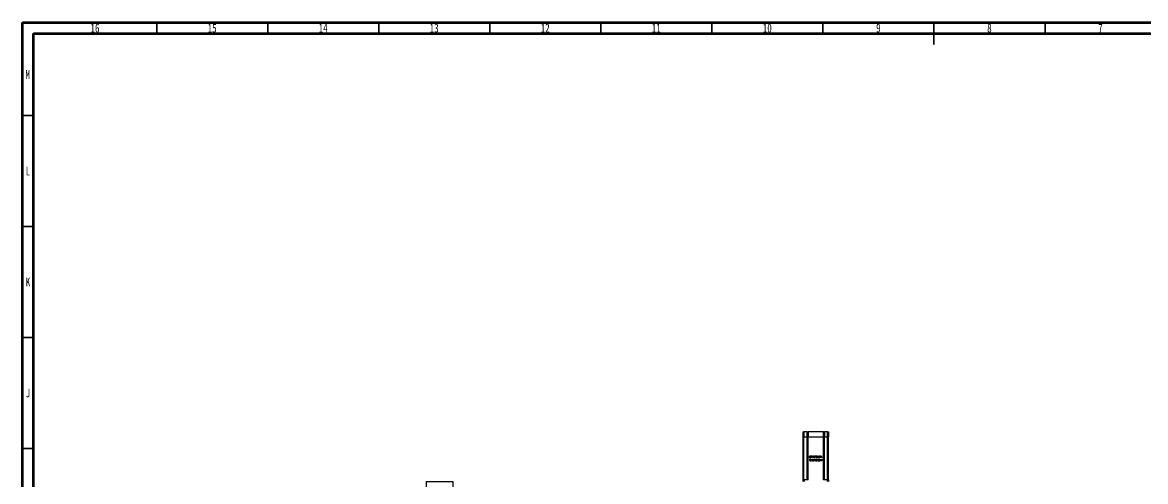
# Model space of a CAD drawing. Header units: millimetres. Extents: x 15 to 836, y 5 to 589.
# Drawn here: x 15 to 521, y 382 to 589 of the extents above; entities that cross this region are included whole.
import ezdxf

# ---------------------------------------------------------------- set-up
doc = ezdxf.new("R2010")
doc.units = ezdxf.units.MM
doc.styles.add('SLDTEXTSTYLE0', font='TXT', dxfattribs={"width": 0.75})

msp = doc.modelspace()

# ---------------------------------------------------------------- linework, layer by layer
at = {"color": 7, "linetype": 'Continuous', "lineweight": 70}
for p, q in [((15, 5), (15, 589)), ((15, 589), (836, 589)), ((20, 10), (20, 584)), ((20, 584), (831, 584))]:
    msp.add_line(p, q, dxfattribs=at)
at = {"color": 7, "linetype": 'Continuous', "lineweight": 35}
for p, q in [((75.5, 584), (75.5, 589)), ((125.5, 584), (125.5, 589)), ((175.5, 584), (175.5, 589)), ((225.5, 584), (225.5, 589)), ((275.5, 584), (275.5, 589)), ((325.5, 584), (325.5, 589)), ((375.5, 584), (375.5, 589)), ((425.5, 589), (425.5, 579)), ((425.5, 584), (425.5, 589)), ((475.5, 584), (475.5, 589)), ((20, 547), (15, 547)), ((20, 497), (15, 497)), ((20, 447), (15, 447)), ((20, 397), (15, 397))]:
    msp.add_line(p, q, dxfattribs=at)
at = {"color": 7, "linetype": 'Continuous', "lineweight": 25}
for p, q in [((366.57, 402.22), (366.57, 404.4)), ((366.57, 404.4), (366.94, 404.4)), ((366.57, 402.22), (366.94, 402.22)), ((366.57, 382.8), (366.57, 402.2)), ((366.57, 402.2), (366.94, 402.2)), ((366.94, 404.4), (366.94, 402.22)), ((366.94, 382.8), (366.94, 402.2)), ((368.37, 404.4), (368.77, 404.4)), ((368.37, 402.22), (368.37, 404.4)), ((368.37, 402.22), (368.77, 402.22)), ((368.37, 382.8), (368.37, 402.2)), ((368.37, 402.2), (368.77, 402.2)), ((368.77, 404.4), (368.77, 402.22)), ((375.77, 404.4), (368.77, 404.4)), ((368.77, 402.2), (368.77, 402.22)), ((368.77, 402.22), (375.77, 402.22)), ((368.77, 382.8), (368.77, 402.2)), ((368.77, 402.2), (375.77, 402.2)), ((375.77, 404.4), (376.17, 404.4)), ((375.77, 402.22), (375.77, 404.4)), ((375.77, 402.22), (376.17, 402.22)), ((375.77, 402.2), (375.77, 402.22)), ((375.77, 382.8), (375.77, 402.2)), ((375.77, 402.2), (376.17, 402.2)), ((376.17, 404.4), (376.17, 402.22)), ((376.17, 382.8), (376.17, 402.2)), ((377.59, 402.22), (377.59, 404.4)), ((377.59, 404.4), (377.97, 404.4)), ((377.59, 402.22), (377.97, 402.22)), ((377.59, 382.8), (377.59, 402.2)), ((377.59, 402.2), (377.97, 402.2)), ((377.97, 404.4), (377.97, 402.22)), ((377.97, 382.8), (377.97, 402.2)), ((369.26, 392.96), (369.52, 393.6)), ((369.26, 392.9), (369.26, 392.96)), ((369.67, 392.9), (369.26, 392.9)), ((369.61, 393.6), (369.35, 392.97)), ((369.35, 392.97), (369.67, 392.97)), ((369.52, 393.6), (369.61, 393.6)), ((369.64, 391.9), (369.58, 391.92)), ((369.58, 391.54), (369.59, 391.6)), ((369.58, 391.51), (369.58, 391.54)), ((369.65, 391.49), (369.58, 391.51)), ((369.63, 391.75), (369.59, 391.81)), ((369.63, 391.35), (369.6, 391.41)), ((369.67, 392.97), (369.67, 392.9)), ((369.69, 392.12), (369.83, 392.12)), ((369.69, 391.69), (369.84, 391.69)), ((369.8, 392.06), (369.71, 392.06)), ((369.81, 391.62), (369.71, 391.62)), ((369.75, 393.6), (370.17, 393.6)), ((369.75, 393.52), (369.75, 393.6)), ((370.06, 393.52), (369.75, 393.52)), ((369.85, 391.93), (369.85, 392)), ((369.85, 391.73), (369.85, 391.86)), ((369.92, 391.73), (369.85, 391.73)), ((369.85, 391.52), (369.85, 391.58)), ((369.85, 391.3), (369.85, 391.45)), ((369.92, 391.3), (369.85, 391.3)), ((369.89, 393.32), (370.06, 393.52)), ((369.92, 392.03), (369.92, 391.73)), ((369.92, 391.6), (369.92, 391.3)), ((369.94, 391.55), (370, 391.59)), ((370.17, 393.53), (369.96, 393.29)), ((370, 391.63), (370, 392.05)), ((370.33, 391.63), (370, 391.63)), ((370.03, 391.54), (370.36, 391.57)), ((370.07, 392.02), (370.07, 391.95)), ((370.07, 391.95), (370.27, 391.95)), ((370.27, 391.9), (370.07, 391.9)), ((370.07, 391.9), (370.07, 391.82)), ((370.07, 391.82), (370.27, 391.82)), ((370.07, 391.76), (370.07, 391.68)), ((370.27, 391.76), (370.07, 391.76)), ((370.07, 391.68), (370.27, 391.68)), ((370.28, 391.5), (370.07, 391.49)), ((370.13, 391.4), (370.09, 391.37)), ((370.1, 392.13), (370.16, 392.13)), ((370.11, 393.07), (370.18, 393.03)), ((370.18, 392.07), (370.11, 392.07)), ((370.2, 391.29), (370.14, 391.32)), ((370.16, 392.13), (370.18, 392.07)), ((370.17, 393.6), (370.17, 393.53)), ((370.27, 392.14), (370.33, 392.14)), ((370.27, 391.95), (370.27, 392.14)), ((370.27, 391.82), (370.27, 391.9)), ((370.27, 391.68), (370.27, 391.76)), ((370.33, 392.14), (370.33, 391.63)), ((370.36, 391.57), (370.37, 391.51)), ((370.41, 392.9), (370.58, 393.19)), ((370.5, 392.9), (370.41, 392.9)), ((370.63, 393.11), (370.5, 392.9)), ((370.54, 391.69), (370.84, 391.69)), ((370.54, 391.36), (370.54, 391.69)), ((370.84, 391.36), (370.54, 391.36)), ((370.58, 393.19), (370.58, 393.19)), ((370.61, 392.14), (370.68, 392.14)), ((370.61, 391.76), (370.61, 392.14)), ((371.19, 391.76), (370.61, 391.76)), ((370.61, 391.63), (370.61, 391.43)), ((370.78, 391.63), (370.61, 391.63)), ((370.61, 391.43), (370.78, 391.43)), ((370.68, 392.14), (370.68, 392.1)), ((370.68, 392.1), (371.12, 392.1)), ((371.12, 392.04), (370.68, 392.04)), ((370.68, 392.04), (370.68, 391.96)), ((370.68, 391.96), (371.12, 391.96)), ((371.12, 391.9), (370.68, 391.9)), ((370.68, 391.9), (370.68, 391.82)), ((370.68, 391.82), (371.12, 391.82)), ((370.78, 391.43), (370.78, 391.63)), ((370.84, 391.69), (370.84, 391.36)), ((370.88, 391.69), (370.92, 391.74)), ((370.88, 391.57), (371.05, 391.57)), ((370.88, 391.52), (370.88, 391.57)), ((371.04, 391.52), (370.88, 391.52)), ((370.9, 391.43), (371.03, 391.43)), ((370.9, 391.37), (370.9, 391.43)), ((371.15, 391.37), (370.9, 391.37)), ((370.97, 392.9), (371.14, 393.19)), ((371.06, 392.9), (370.97, 392.9)), ((371.03, 391.49), (371.04, 391.52)), ((371.05, 391.57), (371.05, 391.59)), ((371.18, 393.11), (371.06, 392.9)), ((371.1, 391.45), (371.09, 391.43)), ((371.09, 391.43), (371.18, 391.43)), ((371.3, 391.52), (371.1, 391.52)), ((371.11, 391.57), (371.3, 391.57)), ((371.12, 392.14), (371.19, 392.14)), ((371.12, 392.1), (371.12, 392.14)), ((371.12, 391.96), (371.12, 392.04)), ((371.12, 391.82), (371.12, 391.9)), ((371.18, 391.28), (371.12, 391.3)), ((371.14, 393.19), (371.14, 393.19)), ((371.19, 392.14), (371.19, 391.76)), ((371.23, 391.5), (371.28, 391.46)), ((371.27, 391.77), (371.3, 391.72)), ((371.3, 391.57), (371.3, 391.52)), ((371.41, 391.55), (371.52, 391.55)), ((371.41, 391.48), (371.41, 391.55)), ((371.52, 391.48), (371.41, 391.48)), ((371.47, 393.38), (371.6, 393.6)), ((371.69, 393.6), (371.52, 393.31)), ((371.52, 393.31), (371.52, 393.3)), ((371.52, 391.55), (371.52, 392.01)), ((371.52, 391.3), (371.52, 391.48)), ((371.59, 391.3), (371.52, 391.3)), ((371.59, 391.99), (371.59, 391.55)), ((371.59, 391.55), (371.87, 391.55)), ((371.59, 391.48), (371.59, 391.3)), ((371.87, 391.48), (371.59, 391.48)), ((371.6, 393.6), (371.69, 393.6)), ((371.65, 392.13), (371.76, 392.13)), ((371.66, 391.84), (371.72, 391.87)), ((371.78, 392.05), (371.67, 392.05)), ((371.76, 392.13), (371.78, 392.05)), ((371.84, 391.66), (371.78, 391.63)), ((371.87, 391.55), (371.87, 391.48)), ((371.91, 391.37), (371.91, 392.03)), ((371.91, 392.03), (372.12, 392.03)), ((372.19, 391.37), (371.91, 391.37)), ((371.97, 391.96), (371.97, 391.74)), ((372.12, 391.96), (371.97, 391.96)), ((371.97, 391.74), (372.12, 391.74)), ((372.12, 391.67), (371.97, 391.67)), ((371.97, 391.67), (371.97, 391.45)), ((371.97, 391.45), (372.12, 391.45)), ((372.07, 392.9), (372.25, 393.19)), ((372.17, 392.9), (372.07, 392.9)), ((372.12, 392.1), (372.19, 392.1)), ((372.12, 392.03), (372.12, 392.1)), ((372.12, 391.74), (372.12, 391.96)), ((372.12, 391.45), (372.12, 391.67)), ((372.29, 393.11), (372.17, 392.9)), ((372.19, 392.1), (372.19, 391.37)), ((372.25, 393.19), (372.25, 393.19)), ((372.34, 392.11), (373.14, 392.11)), ((372.34, 392.05), (372.34, 392.11)), ((372.43, 392.05), (372.34, 392.05)), ((372.52, 391.47), (372.38, 391.47)), ((372.39, 391.64), (372.39, 391.67)), ((372.43, 391.82), (372.43, 392.05)), ((373.06, 391.82), (372.43, 391.82)), ((372.44, 391.53), (372.6, 391.53)), ((372.48, 393.6), (372.91, 393.6)), ((372.48, 393.52), (372.48, 393.6)), ((372.8, 393.52), (372.48, 393.52)), ((372.48, 391.34), (372.52, 391.47)), ((373.1, 391.34), (372.48, 391.34)), ((372.49, 392.05), (372.49, 391.88)), ((372.62, 392.05), (372.49, 392.05)), ((372.49, 391.88), (372.62, 391.88)), ((372.51, 391.77), (372.56, 391.77)), ((372.58, 391.71), (372.53, 391.71)), ((372.56, 391.77), (372.58, 391.71)), ((372.6, 391.53), (372.56, 391.4)), ((372.56, 391.4), (372.91, 391.4)), ((372.6, 391.72), (372.63, 391.78)), ((372.68, 391.68), (372.6, 391.72)), ((372.61, 391.49), (372.61, 391.54)), ((372.93, 391.49), (372.61, 391.49)), ((372.62, 391.88), (372.62, 392.05)), ((372.63, 393.32), (372.8, 393.52)), ((372.68, 392.05), (372.68, 391.88)), ((372.81, 392.05), (372.68, 392.05)), ((372.68, 391.88), (372.81, 391.88)), ((372.68, 391.55), (372.94, 391.55)), ((372.91, 393.53), (372.7, 393.29)), ((372.81, 391.88), (372.81, 392.05)), ((372.9, 391.57), (372.82, 391.61)), ((372.83, 391.67), (372.93, 391.62)), ((372.85, 393.07), (372.91, 393.03)), ((372.87, 392.05), (372.87, 391.88)), ((372.99, 392.05), (372.87, 392.05)), ((372.87, 391.88), (372.99, 391.88)), ((372.93, 391.62), (372.9, 391.57)), ((372.91, 393.6), (372.91, 393.53)), ((372.91, 391.4), (372.92, 391.44)), ((372.97, 391.79), (372.99, 391.73)), ((372.98, 391.44), (372.98, 391.4)), ((372.98, 391.4), (373.1, 391.4)), ((372.99, 391.88), (372.99, 392.05)), ((373.14, 392.05), (373.06, 392.05)), ((373.06, 392.05), (373.06, 391.82)), ((373.1, 391.8), (373.15, 391.75)), ((373.1, 391.4), (373.1, 391.34)), ((373.14, 392.11), (373.14, 392.05)), ((373.27, 391.9), (373.54, 391.9)), ((373.27, 391.84), (373.27, 391.9)), ((374.05, 391.84), (373.27, 391.84)), ((373.27, 391.44), (373.47, 391.44)), ((373.27, 391.38), (373.27, 391.44)), ((373.47, 391.38), (373.27, 391.38)), ((373.28, 391.95), (373.28, 392.03)), ((373.34, 391.93), (373.28, 391.95)), ((373.31, 391.7), (373.38, 391.7)), ((373.31, 391.55), (373.31, 391.7)), ((373.61, 391.55), (373.31, 391.55)), ((373.35, 392.01), (373.34, 391.93)), ((373.38, 391.7), (373.38, 391.61)), ((373.38, 391.61), (373.95, 391.61)), ((373.39, 392.12), (373.52, 392.12)), ((373.49, 392.06), (373.41, 392.06)), ((373.41, 391.75), (373.92, 391.75)), ((373.41, 391.69), (373.41, 391.75)), ((373.92, 391.69), (373.41, 391.69)), ((373.47, 391.51), (373.54, 391.51)), ((373.47, 391.44), (373.47, 391.51)), ((373.47, 391.29), (373.47, 391.38)), ((373.54, 391.29), (373.47, 391.29)), ((373.54, 391.9), (373.54, 392)), ((373.54, 391.51), (373.54, 391.44)), ((373.54, 391.44), (373.78, 391.44)), ((373.78, 391.38), (373.54, 391.38)), ((373.54, 391.38), (373.54, 391.29)), ((373.61, 392.02), (373.61, 391.9)), ((373.61, 391.9), (373.76, 391.9)), ((373.65, 391.46), (373.61, 391.55)), ((373.72, 391.48), (373.65, 391.46)), ((373.68, 393.38), (373.81, 393.6)), ((373.69, 391.55), (373.72, 391.48)), ((374.03, 391.55), (373.69, 391.55)), ((373.9, 393.6), (373.73, 393.31)), ((373.73, 393.31), (373.73, 393.3)), ((373.78, 391.51), (373.85, 391.51)), ((373.78, 391.44), (373.78, 391.51)), ((373.78, 391.29), (373.78, 391.38)), ((373.85, 391.29), (373.78, 391.29)), ((373.81, 393.6), (373.9, 393.6)), ((373.83, 391.9), (374.05, 391.9)), ((373.85, 391.51), (373.85, 391.44)), ((373.85, 391.44), (374.06, 391.44)), ((373.85, 391.38), (373.85, 391.29)), ((374.06, 391.38), (373.85, 391.38)), ((373.92, 391.75), (373.92, 391.69)), ((373.95, 391.7), (374.03, 391.7)), ((373.95, 391.61), (373.95, 391.7)), ((374.03, 392.14), (374.06, 392.08)), ((374.03, 391.7), (374.03, 391.55)), ((374.05, 391.9), (374.05, 391.84)), ((374.06, 391.44), (374.06, 391.38)), ((374.18, 392.05), (374.23, 392.1)), ((374.2, 391.49), (374.7, 391.49)), ((374.2, 391.42), (374.2, 391.49)), ((374.67, 391.42), (374.2, 391.42)), ((374.24, 391.77), (374.53, 391.77)), ((374.24, 391.71), (374.24, 391.77)), ((374.53, 391.71), (374.24, 391.71)), ((374.28, 393.22), (374.28, 393.22)), ((374.46, 391.88), (374.41, 391.82)), ((374.48, 393.22), (374.48, 393.22)), ((374.53, 391.77), (374.53, 392.02)), ((374.53, 391.54), (374.53, 391.71)), ((374.6, 391.54), (374.53, 391.54)), ((374.6, 392), (374.6, 391.77)), ((374.6, 391.77), (374.91, 391.77)), ((374.6, 391.71), (374.6, 391.54)), ((374.82, 391.71), (374.6, 391.71)), ((374.69, 391.29), (374.62, 391.31)), ((374.65, 392.13), (374.75, 392.13)), ((374.76, 392.05), (374.67, 392.05)), ((374.79, 391.82), (374.73, 391.87)), ((374.75, 392.13), (374.76, 392.05)), ((374.98, 391.42), (374.75, 391.42)), ((374.78, 393.6), (374.86, 393.6)), ((374.78, 392.9), (374.78, 393.6)), ((374.84, 392.9), (374.78, 392.9)), ((374.79, 391.49), (374.98, 391.49)), ((375, 392.98), (374.84, 392.9)), ((374.86, 393.6), (374.86, 392.99)), ((374.86, 392.99), (375, 393.06)), ((374.91, 391.77), (374.91, 391.7)), ((374.95, 392.11), (375, 392.05)), ((374.98, 391.49), (374.98, 391.42)), ((375, 393.06), (375, 392.98)), ((196.77, 382.06), (196.77, 370.06)), ((196.77, 382.06), (208.77, 382.06)), ((208.77, 382.06), (208.77, 370.06)), ((366.57, 382.06), (366.57, 382.8)), ((366.57, 382.8), (366.97, 382.8)), ((368.77, 382.8), (366.97, 382.8)), ((366.97, 382.8), (366.97, 382.06)), ((377.57, 382.8), (375.77, 382.8)), ((377.57, 382.8), (377.97, 382.8)), ((377.57, 382.06), (377.57, 382.8)), ((377.97, 382.8), (377.97, 382.06))]:
    msp.add_line(p, q, dxfattribs=at)
for centre, radius, start, end in [((366.59, 402.22), 0.02, 180, 270), ((367.03, 402.22), 0.0844, 176.6168, 190.247), ((368.39, 402.22), 0.02, 179.9484, 269.9483), ((376.15, 402.22), 0.02, 270.0517, 0.0516), ((377.51, 402.22), 0.0844, 349.753, 3.3832), ((377.95, 402.22), 0.02, 270, 0)]:
    msp.add_arc(centre, radius, start, end, dxfattribs=at)
for points, knots in [([(368.37, 404.4), (368.35, 404.4), (368.32, 404.4), (368.15, 404.4), (367.88, 404.4), (367.46, 404.4), (367.12, 404.4), (366.94, 404.4)], [0, 0, 0, 0, 0.206448, 0.386188, 0.553929, 0.760051, 1, 1, 1, 1]), ([(366.94, 402.22), (367.15, 402.22), (367.44, 402.22), (367.77, 402.22), (367.98, 402.22), (368.14, 402.22), (368.31, 402.22), (368.34, 402.22), (368.37, 402.22)], [0, 0, 0, 0, 0.269157, 0.387251, 0.5, 0.612749, 0.730843, 1, 1, 1, 1]), ([(366.94, 402.2), (367.1, 402.2), (367.39, 402.2), (367.77, 402.2), (368.09, 402.2), (368.31, 402.2), (368.35, 402.2), (368.37, 402.2)], [0, 0, 0, 0, 0.2064478, 0.386188, 0.5539289, 0.7600515, 1, 1, 1, 1]), ([(377.59, 404.4), (377.44, 404.4), (377.15, 404.4), (376.76, 404.4), (376.44, 404.4), (376.23, 404.4), (376.19, 404.4), (376.17, 404.4)], [0, 0, 0, 0, 0.206448, 0.386188, 0.553929, 0.760051, 1, 1, 1, 1]), ([(376.17, 402.22), (376.19, 402.22), (376.23, 402.22), (376.39, 402.22), (376.56, 402.22), (376.76, 402.22), (377.1, 402.22), (377.39, 402.22), (377.59, 402.22)], [0, 0, 0, 0, 0.269157, 0.387251, 0.5, 0.612749, 0.730843, 1, 1, 1, 1]), ([(376.17, 402.2), (376.18, 402.2), (376.21, 402.2), (376.38, 402.2), (376.66, 402.2), (377.08, 402.2), (377.41, 402.2), (377.59, 402.2)], [0, 0, 0, 0, 0.206448, 0.386188, 0.553929, 0.760051, 1, 1, 1, 1]), ([(369.58, 392.03), (369.59, 392.05), (369.59, 392.07), (369.63, 392.12), (369.67, 392.12), (369.69, 392.12)], [0, 0, 0, 0, 0.2818981, 0.5591066, 1, 1, 1, 1]), ([(369.58, 391.92), (369.58, 391.94), (369.58, 391.98), (369.58, 392.01), (369.58, 392.03)], [0, 0, 0, 0, 0.560029, 1, 1, 1, 1]), ([(369.59, 391.81), (369.62, 391.83), (369.67, 391.85), (369.73, 391.88), (369.79, 391.91), (369.83, 391.93), (369.85, 391.93)], [0, 0, 0, 0, 0.339956, 0.559972, 0.779989, 1, 1, 1, 1]), ([(369.59, 391.6), (369.59, 391.62), (369.59, 391.64), (369.63, 391.69), (369.67, 391.69), (369.69, 391.69)], [0, 0, 0, 0, 0.282215, 0.559013, 1, 1, 1, 1]), ([(369.6, 391.41), (369.65, 391.43), (369.73, 391.47), (369.82, 391.51), (369.85, 391.52)], [0, 0, 0, 0, 0.559924, 1, 1, 1, 1]), ([(369.85, 391.86), (369.81, 391.84), (369.73, 391.81), (369.66, 391.77), (369.63, 391.75)], [0, 0, 0, 0, 0.560094, 1, 1, 1, 1]), ([(369.85, 391.45), (369.83, 391.44), (369.78, 391.42), (369.73, 391.4), (369.68, 391.38), (369.65, 391.36), (369.63, 391.35)], [0, 0, 0, 0, 0.340019, 0.560036, 0.780035, 1, 1, 1, 1]), ([(369.65, 392), (369.64, 391.98), (369.64, 391.95), (369.64, 391.92), (369.64, 391.9)], [0, 0, 0, 0, 0.560033, 1, 1, 1, 1]), ([(369.71, 392.06), (369.7, 392.06), (369.69, 392.06), (369.66, 392.05), (369.65, 392.02), (369.65, 392.01), (369.65, 392)], [0, 0, 0, 0, 0.281347, 0.558711, 0.778779, 1, 1, 1, 1]), ([(369.71, 391.62), (369.7, 391.62), (369.68, 391.63), (369.66, 391.62), (369.65, 391.59), (369.65, 391.58), (369.65, 391.57)], [0, 0, 0, 0, 0.282762, 0.557162, 0.777825, 1, 1, 1, 1]), ([(369.65, 391.57), (369.65, 391.55), (369.65, 391.53), (369.65, 391.5), (369.65, 391.49)], [0, 0, 0, 0, 0.56002, 1, 1, 1, 1]), ([(369.76, 393.07), (369.76, 393.1), (369.77, 393.15), (369.82, 393.24), (369.86, 393.29), (369.89, 393.32)], [0, 0, 0, 0, 0.279299, 0.559421, 1, 1, 1, 1]), ([(369.96, 392.88), (369.93, 392.89), (369.88, 392.89), (369.81, 392.94), (369.77, 393), (369.76, 393.05), (369.76, 393.07)], [0, 0, 0, 0, 0.280317, 0.559586, 0.779637, 1, 1, 1, 1]), ([(369.85, 392), (369.85, 392.01), (369.85, 392.03), (369.84, 392.05), (369.82, 392.06), (369.81, 392.06), (369.8, 392.06)], [0, 0, 0, 0, 0.2813894, 0.5584405, 0.778918, 1, 1, 1, 1]), ([(369.85, 391.58), (369.85, 391.58), (369.85, 391.6), (369.84, 391.62), (369.82, 391.62), (369.81, 391.62), (369.81, 391.62)], [0, 0, 0, 0, 0.281543, 0.558779, 0.778771, 1, 1, 1, 1]), ([(369.83, 392.12), (369.85, 392.12), (369.87, 392.12), (369.9, 392.09), (369.91, 392.06), (369.92, 392.04), (369.92, 392.03)], [0, 0, 0, 0, 0.280797, 0.557993, 0.778622, 1, 1, 1, 1]), ([(369.96, 393.29), (369.93, 393.25), (369.87, 393.19), (369.85, 393.11), (369.84, 393.08)], [0, 0, 0, 0, 0.562751, 1, 1, 1, 1]), ([(369.84, 393.08), (369.84, 393.06), (369.85, 393.02), (369.88, 392.98), (369.92, 392.96), (369.95, 392.96), (369.97, 392.96)], [0, 0, 0, 0, 0.279729, 0.558844, 0.779161, 1, 1, 1, 1]), ([(369.84, 391.69), (369.85, 391.69), (369.88, 391.69), (369.91, 391.65), (369.92, 391.62), (369.92, 391.6)], [0, 0, 0, 0, 0.281863, 0.559741, 1, 1, 1, 1]), ([(370.09, 391.37), (370.06, 391.4), (370.01, 391.46), (369.96, 391.53), (369.94, 391.55)], [0, 0, 0, 0, 0.559998, 1, 1, 1, 1]), ([(370.18, 393.03), (370.16, 393.01), (370.14, 392.96), (370.07, 392.9), (370, 392.89), (369.96, 392.88)], [0, 0, 0, 0, 0.281146, 0.5617847, 1, 1, 1, 1]), ([(369.97, 392.96), (369.98, 392.96), (370.02, 392.96), (370.07, 393), (370.09, 393.04), (370.11, 393.07)], [0, 0, 0, 0, 0.279976, 0.560122, 1, 1, 1, 1]), ([(370, 392.05), (370, 392.06), (370, 392.07), (370.01, 392.1), (370.04, 392.13), (370.07, 392.13), (370.1, 392.13)], [0, 0, 0, 0, 0.187781, 0.374973, 0.560409, 1, 1, 1, 1]), ([(370, 391.59), (370, 391.58), (370.01, 391.57), (370.03, 391.55), (370.03, 391.54)], [0, 0, 0, 0, 0.560001, 1, 1, 1, 1]), ([(370.11, 392.07), (370.1, 392.07), (370.09, 392.07), (370.08, 392.06), (370.06, 392.05), (370.07, 392.03), (370.07, 392.02)], [0, 0, 0, 0, 0.187911, 0.375274, 0.558952, 1, 1, 1, 1]), ([(370.07, 391.49), (370.08, 391.47), (370.1, 391.44), (370.13, 391.42), (370.13, 391.4)], [0, 0, 0, 0, 0.559989, 1, 1, 1, 1]), ([(370.14, 391.32), (370.16, 391.36), (370.21, 391.42), (370.25, 391.48), (370.28, 391.5)], [0, 0, 0, 0, 0.559979, 1, 1, 1, 1]), ([(370.37, 391.51), (370.33, 391.47), (370.27, 391.4), (370.22, 391.33), (370.2, 391.29)], [0, 0, 0, 0, 0.559807, 1, 1, 1, 1]), ([(370.26, 393.38), (370.27, 393.42), (370.27, 393.48), (370.33, 393.56), (370.41, 393.6), (370.47, 393.61), (370.49, 393.61)], [0, 0, 0, 0, 0.279859, 0.559035, 0.779334, 1, 1, 1, 1]), ([(370.47, 393.16), (370.44, 393.16), (370.38, 393.17), (370.31, 393.23), (370.27, 393.31), (370.26, 393.36), (370.26, 393.38)], [0, 0, 0, 0, 0.27945, 0.558667, 0.7792, 1, 1, 1, 1]), ([(370.49, 393.54), (370.47, 393.53), (370.42, 393.53), (370.37, 393.49), (370.35, 393.43), (370.35, 393.4), (370.34, 393.38)], [0, 0, 0, 0, 0.279622, 0.558958, 0.779255, 1, 1, 1, 1]), ([(370.34, 393.38), (370.35, 393.36), (370.35, 393.32), (370.39, 393.27), (370.44, 393.24), (370.47, 393.23), (370.49, 393.23)], [0, 0, 0, 0, 0.280136, 0.559519, 0.779547, 1, 1, 1, 1]), ([(370.58, 393.19), (370.56, 393.18), (370.53, 393.16), (370.49, 393.16), (370.47, 393.16)], [0, 0, 0, 0, 0.558244, 1, 1, 1, 1]), ([(370.49, 393.61), (370.53, 393.61), (370.6, 393.6), (370.67, 393.54), (370.72, 393.46), (370.72, 393.41), (370.72, 393.38)], [0, 0, 0, 0, 0.27994, 0.559098, 0.779369, 1, 1, 1, 1]), ([(370.64, 393.38), (370.64, 393.4), (370.63, 393.45), (370.6, 393.5), (370.54, 393.53), (370.51, 393.54), (370.49, 393.54)], [0, 0, 0, 0, 0.280107, 0.559371, 0.779475, 1, 1, 1, 1]), ([(370.49, 393.23), (370.51, 393.23), (370.56, 393.24), (370.61, 393.28), (370.64, 393.33), (370.64, 393.36), (370.64, 393.38)], [0, 0, 0, 0, 0.280012, 0.559263, 0.779397, 1, 1, 1, 1]), ([(370.72, 393.38), (370.71, 393.33), (370.7, 393.23), (370.65, 393.15), (370.63, 393.11)], [0, 0, 0, 0, 0.5582904, 1, 1, 1, 1]), ([(370.82, 393.38), (370.82, 393.42), (370.83, 393.48), (370.89, 393.56), (370.97, 393.6), (371.02, 393.61), (371.05, 393.61)], [0, 0, 0, 0, 0.279859, 0.559035, 0.779334, 1, 1, 1, 1]), ([(371.03, 393.16), (371, 393.16), (370.93, 393.17), (370.86, 393.23), (370.82, 393.31), (370.82, 393.36), (370.82, 393.38)], [0, 0, 0, 0, 0.27945, 0.558667, 0.7792, 1, 1, 1, 1]), ([(371.05, 391.59), (371.02, 391.61), (370.96, 391.64), (370.91, 391.67), (370.88, 391.69)], [0, 0, 0, 0, 0.560023, 1, 1, 1, 1]), ([(371.05, 393.54), (371.02, 393.53), (370.98, 393.53), (370.93, 393.49), (370.9, 393.43), (370.9, 393.4), (370.9, 393.38)], [0, 0, 0, 0, 0.279622, 0.558958, 0.779255, 1, 1, 1, 1]), ([(370.9, 393.38), (370.9, 393.36), (370.9, 393.32), (370.94, 393.27), (370.99, 393.24), (371.02, 393.23), (371.04, 393.23)], [0, 0, 0, 0, 0.280136, 0.559519, 0.779547, 1, 1, 1, 1]), ([(370.92, 391.74), (370.95, 391.73), (371, 391.69), (371.05, 391.66), (371.08, 391.64)], [0, 0, 0, 0, 0.559981, 1, 1, 1, 1]), ([(371.14, 393.19), (371.12, 393.18), (371.08, 393.16), (371.04, 393.16), (371.03, 393.16)], [0, 0, 0, 0, 0.558244, 1, 1, 1, 1]), ([(371.03, 391.43), (371.03, 391.44), (371.03, 391.46), (371.03, 391.48), (371.03, 391.49)], [0, 0, 0, 0, 0.56001, 1, 1, 1, 1]), ([(371.04, 393.23), (371.06, 393.23), (371.11, 393.24), (371.16, 393.28), (371.19, 393.33), (371.19, 393.36), (371.19, 393.38)], [0, 0, 0, 0, 0.280012, 0.559263, 0.779397, 1, 1, 1, 1]), ([(371.05, 393.61), (371.08, 393.61), (371.15, 393.6), (371.23, 393.54), (371.27, 393.46), (371.27, 393.41), (371.28, 393.38)], [0, 0, 0, 0, 0.27994, 0.559098, 0.779369, 1, 1, 1, 1]), ([(371.19, 393.38), (371.19, 393.4), (371.19, 393.45), (371.15, 393.5), (371.1, 393.53), (371.06, 393.54), (371.05, 393.54)], [0, 0, 0, 0, 0.280107, 0.559371, 0.779475, 1, 1, 1, 1]), ([(371.08, 391.64), (371.11, 391.67), (371.17, 391.73), (371.24, 391.76), (371.27, 391.77)], [0, 0, 0, 0, 0.557852, 1, 1, 1, 1]), ([(371.1, 391.52), (371.1, 391.51), (371.1, 391.5), (371.1, 391.49), (371.1, 391.48)], [0, 0, 0, 0, 0.560078, 1, 1, 1, 1]), ([(371.1, 391.48), (371.1, 391.48), (371.1, 391.47), (371.1, 391.46), (371.1, 391.45)], [0, 0, 0, 0, 0.559975, 1, 1, 1, 1]), ([(371.3, 391.72), (371.26, 391.7), (371.18, 391.67), (371.14, 391.6), (371.11, 391.57)], [0, 0, 0, 0, 0.5619559, 1, 1, 1, 1]), ([(371.12, 391.3), (371.13, 391.32), (371.13, 391.34), (371.14, 391.36), (371.15, 391.37)], [0, 0, 0, 0, 0.559963, 1, 1, 1, 1]), ([(371.28, 393.38), (371.27, 393.33), (371.25, 393.23), (371.21, 393.15), (371.18, 393.11)], [0, 0, 0, 0, 0.55829, 1, 1, 1, 1]), ([(371.18, 391.43), (371.19, 391.44), (371.21, 391.46), (371.22, 391.49), (371.23, 391.5)], [0, 0, 0, 0, 0.559955, 1, 1, 1, 1]), ([(371.28, 391.46), (371.26, 391.43), (371.22, 391.38), (371.19, 391.31), (371.18, 391.28)], [0, 0, 0, 0, 0.559852, 1, 1, 1, 1]), ([(371.38, 393.11), (371.39, 393.17), (371.4, 393.26), (371.45, 393.35), (371.47, 393.38)], [0, 0, 0, 0, 0.558361, 1, 1, 1, 1]), ([(371.61, 392.88), (371.57, 392.89), (371.51, 392.89), (371.43, 392.96), (371.39, 393.03), (371.38, 393.09), (371.38, 393.11)], [0, 0, 0, 0, 0.279841, 0.55914, 0.779464, 1, 1, 1, 1]), ([(371.61, 393.26), (371.59, 393.26), (371.55, 393.26), (371.5, 393.22), (371.47, 393.17), (371.46, 393.13), (371.46, 393.11)], [0, 0, 0, 0, 0.279953, 0.559238, 0.779357, 1, 1, 1, 1]), ([(371.46, 393.11), (371.46, 393.09), (371.47, 393.04), (371.51, 392.99), (371.56, 392.96), (371.59, 392.96), (371.61, 392.96)], [0, 0, 0, 0, 0.280141, 0.559352, 0.779446, 1, 1, 1, 1]), ([(371.52, 393.3), (371.54, 393.31), (371.57, 393.33), (371.61, 393.34), (371.63, 393.34)], [0, 0, 0, 0, 0.558261, 1, 1, 1, 1]), ([(371.52, 392.01), (371.52, 392.02), (371.52, 392.05), (371.53, 392.09), (371.57, 392.13), (371.62, 392.13), (371.65, 392.13)], [0, 0, 0, 0, 0.187834, 0.375019, 0.56043, 1, 1, 1, 1]), ([(371.67, 392.05), (371.65, 392.05), (371.62, 392.06), (371.59, 392.03), (371.59, 392.01), (371.59, 392), (371.59, 391.99)], [0, 0, 0, 0, 0.4990117, 0.6236677, 0.7488579, 1, 1, 1, 1]), ([(371.76, 393.11), (371.76, 393.13), (371.75, 393.18), (371.72, 393.23), (371.67, 393.26), (371.63, 393.26), (371.61, 393.26)], [0, 0, 0, 0, 0.2801894, 0.5594556, 0.7795762, 1, 1, 1, 1]), ([(371.84, 393.11), (371.84, 393.08), (371.83, 393.01), (371.77, 392.93), (371.69, 392.89), (371.63, 392.89), (371.61, 392.88)], [0, 0, 0, 0, 0.279782, 0.559035, 0.77939, 1, 1, 1, 1]), ([(371.61, 392.96), (371.63, 392.96), (371.68, 392.97), (371.73, 393.01), (371.75, 393.06), (371.76, 393.09), (371.76, 393.11)], [0, 0, 0, 0, 0.279626, 0.558925, 0.779285, 1, 1, 1, 1]), ([(371.63, 393.34), (371.66, 393.33), (371.73, 393.33), (371.8, 393.26), (371.83, 393.19), (371.84, 393.14), (371.84, 393.11)], [0, 0, 0, 0, 0.279466, 0.558657, 0.779157, 1, 1, 1, 1]), ([(371.78, 391.63), (371.76, 391.67), (371.72, 391.74), (371.68, 391.81), (371.66, 391.84)], [0, 0, 0, 0, 0.560005, 1, 1, 1, 1]), ([(371.72, 391.87), (371.74, 391.83), (371.78, 391.76), (371.82, 391.69), (371.84, 391.66)], [0, 0, 0, 0, 0.559998, 1, 1, 1, 1]), ([(371.93, 393.38), (371.93, 393.42), (371.94, 393.48), (372, 393.56), (372.08, 393.6), (372.13, 393.61), (372.16, 393.61)], [0, 0, 0, 0, 0.279859, 0.559035, 0.779334, 1, 1, 1, 1]), ([(372.14, 393.16), (372.1, 393.16), (372.04, 393.17), (371.97, 393.23), (371.93, 393.31), (371.93, 393.36), (371.93, 393.38)], [0, 0, 0, 0, 0.27945, 0.558667, 0.7792, 1, 1, 1, 1]), ([(372.15, 393.54), (372.13, 393.53), (372.09, 393.53), (372.04, 393.49), (372.01, 393.43), (372.01, 393.4), (372.01, 393.38)], [0, 0, 0, 0, 0.279622, 0.558958, 0.779255, 1, 1, 1, 1]), ([(372.01, 393.38), (372.01, 393.36), (372.01, 393.32), (372.05, 393.27), (372.1, 393.24), (372.13, 393.23), (372.15, 393.23)], [0, 0, 0, 0, 0.280136, 0.559519, 0.779547, 1, 1, 1, 1]), ([(372.25, 393.19), (372.23, 393.18), (372.19, 393.16), (372.15, 393.16), (372.14, 393.16)], [0, 0, 0, 0, 0.558244, 1, 1, 1, 1]), ([(372.3, 393.38), (372.3, 393.4), (372.3, 393.45), (372.26, 393.5), (372.21, 393.53), (372.17, 393.54), (372.15, 393.54)], [0, 0, 0, 0, 0.280107, 0.559371, 0.779475, 1, 1, 1, 1]), ([(372.15, 393.23), (372.17, 393.23), (372.22, 393.24), (372.27, 393.28), (372.3, 393.33), (372.3, 393.36), (372.3, 393.38)], [0, 0, 0, 0, 0.280012, 0.559263, 0.779397, 1, 1, 1, 1]), ([(372.16, 393.61), (372.19, 393.61), (372.26, 393.6), (372.34, 393.54), (372.38, 393.46), (372.38, 393.41), (372.39, 393.38)], [0, 0, 0, 0, 0.27994, 0.559098, 0.779369, 1, 1, 1, 1]), ([(372.39, 393.38), (372.38, 393.33), (372.36, 393.23), (372.31, 393.15), (372.29, 393.11)], [0, 0, 0, 0, 0.55829, 1, 1, 1, 1]), ([(372.38, 391.47), (372.38, 391.5), (372.38, 391.56), (372.39, 391.62), (372.39, 391.64)], [0, 0, 0, 0, 0.5599743, 1, 1, 1, 1]), ([(372.39, 391.67), (372.39, 391.68), (372.4, 391.72), (372.44, 391.77), (372.48, 391.77), (372.51, 391.77)], [0, 0, 0, 0, 0.282335, 0.558813, 1, 1, 1, 1]), ([(372.45, 391.65), (372.45, 391.63), (372.45, 391.59), (372.45, 391.55), (372.44, 391.53)], [0, 0, 0, 0, 0.5600352, 1, 1, 1, 1]), ([(372.53, 391.71), (372.52, 391.7), (372.5, 391.7), (372.47, 391.7), (372.46, 391.68), (372.46, 391.66), (372.45, 391.65)], [0, 0, 0, 0, 0.281072, 0.560206, 0.779386, 1, 1, 1, 1]), ([(372.5, 393.07), (372.5, 393.1), (372.51, 393.15), (372.56, 393.24), (372.6, 393.29), (372.63, 393.32)], [0, 0, 0, 0, 0.279299, 0.559421, 1, 1, 1, 1]), ([(372.7, 392.88), (372.67, 392.89), (372.61, 392.89), (372.54, 392.94), (372.5, 393), (372.5, 393.05), (372.5, 393.07)], [0, 0, 0, 0, 0.280317, 0.559586, 0.779637, 1, 1, 1, 1]), ([(372.7, 393.29), (372.67, 393.25), (372.61, 393.19), (372.59, 393.11), (372.58, 393.08)], [0, 0, 0, 0, 0.562751, 1, 1, 1, 1]), ([(372.58, 393.08), (372.58, 393.06), (372.58, 393.02), (372.62, 392.98), (372.66, 392.96), (372.69, 392.96), (372.7, 392.96)], [0, 0, 0, 0, 0.279729, 0.558844, 0.779161, 1, 1, 1, 1]), ([(372.61, 391.54), (372.63, 391.57), (372.66, 391.61), (372.7, 391.65), (372.72, 391.66)], [0, 0, 0, 0, 0.559939, 1, 1, 1, 1]), ([(372.63, 391.78), (372.65, 391.76), (372.7, 391.74), (372.75, 391.71), (372.77, 391.7)], [0, 0, 0, 0, 0.5599825, 1, 1, 1, 1]), ([(372.72, 391.66), (372.71, 391.67), (372.7, 391.67), (372.69, 391.68), (372.68, 391.68)], [0, 0, 0, 0, 0.560023, 1, 1, 1, 1]), ([(372.78, 391.63), (372.76, 391.62), (372.72, 391.59), (372.7, 391.56), (372.68, 391.55)], [0, 0, 0, 0, 0.559912, 1, 1, 1, 1]), ([(372.7, 392.96), (372.72, 392.96), (372.76, 392.96), (372.81, 393), (372.83, 393.04), (372.85, 393.07)], [0, 0, 0, 0, 0.279976, 0.560122, 1, 1, 1, 1]), ([(372.91, 393.03), (372.9, 393.01), (372.88, 392.96), (372.81, 392.9), (372.74, 392.89), (372.7, 392.88)], [0, 0, 0, 0, 0.281146, 0.5617847, 1, 1, 1, 1]), ([(372.77, 391.7), (372.81, 391.72), (372.87, 391.76), (372.94, 391.78), (372.97, 391.79)], [0, 0, 0, 0, 0.559839, 1, 1, 1, 1]), ([(372.82, 391.61), (372.81, 391.62), (372.8, 391.62), (372.78, 391.63), (372.78, 391.63)], [0, 0, 0, 0, 0.559981, 1, 1, 1, 1]), ([(372.99, 391.73), (372.96, 391.72), (372.91, 391.71), (372.86, 391.68), (372.83, 391.67)], [0, 0, 0, 0, 0.5599992, 1, 1, 1, 1]), ([(372.92, 391.44), (372.92, 391.45), (372.92, 391.47), (372.92, 391.48), (372.93, 391.49)], [0, 0, 0, 0, 0.560016, 1, 1, 1, 1]), ([(372.94, 391.55), (372.96, 391.6), (372.99, 391.7), (373.07, 391.77), (373.1, 391.8)], [0, 0, 0, 0, 0.55913, 1, 1, 1, 1]), ([(373.15, 391.75), (373.1, 391.7), (373.01, 391.62), (372.99, 391.49), (372.98, 391.44)], [0, 0, 0, 0, 0.5588201, 1, 1, 1, 1]), ([(373.01, 393.25), (373.01, 393.33), (373.02, 393.45), (373.11, 393.57), (373.18, 393.61), (373.22, 393.61), (373.24, 393.61)], [0, 0, 0, 0, 0.499778, 0.748902, 0.874376, 1, 1, 1, 1]), ([(373.24, 392.88), (373.22, 392.89), (373.18, 392.89), (373.11, 392.92), (373.02, 393.04), (373.01, 393.17), (373.01, 393.25)], [0, 0, 0, 0, 0.125616, 0.251087, 0.500259, 1, 1, 1, 1]), ([(373.24, 393.54), (373.23, 393.54), (373.2, 393.53), (373.15, 393.5), (373.1, 393.4), (373.09, 393.31), (373.09, 393.25)], [0, 0, 0, 0, 0.125056, 0.250051, 0.499427, 1, 1, 1, 1]), ([(373.09, 393.25), (373.09, 393.19), (373.1, 393.1), (373.15, 393), (373.2, 392.96), (373.23, 392.96), (373.24, 392.96)], [0, 0, 0, 0, 0.50055, 0.749955, 0.874949, 1, 1, 1, 1]), ([(373.24, 393.61), (373.26, 393.61), (373.3, 393.61), (373.38, 393.57), (373.47, 393.45), (373.47, 393.33), (373.48, 393.25)], [0, 0, 0, 0, 0.1256146, 0.2510634, 0.5002733, 1, 1, 1, 1]), ([(373.4, 393.25), (373.39, 393.31), (373.39, 393.4), (373.34, 393.5), (373.29, 393.53), (373.26, 393.54), (373.24, 393.54)], [0, 0, 0, 0, 0.5005671, 0.7499294, 0.874933, 1, 1, 1, 1]), ([(373.48, 393.25), (373.47, 393.17), (373.47, 393.04), (373.38, 392.92), (373.3, 392.89), (373.26, 392.89), (373.24, 392.88)], [0, 0, 0, 0, 0.49969, 0.748948, 0.874393, 1, 1, 1, 1]), ([(373.24, 392.96), (373.26, 392.96), (373.29, 392.96), (373.34, 393), (373.39, 393.1), (373.39, 393.19), (373.4, 393.25)], [0, 0, 0, 0, 0.125062, 0.2500646, 0.4994574, 1, 1, 1, 1]), ([(373.28, 392.03), (373.29, 392.04), (373.29, 392.06), (373.3, 392.1), (373.33, 392.12), (373.37, 392.12), (373.39, 392.12)], [0, 0, 0, 0, 0.187659, 0.374624, 0.559655, 1, 1, 1, 1]), ([(373.41, 392.06), (373.4, 392.06), (373.38, 392.06), (373.35, 392.05), (373.35, 392.03), (373.35, 392.01), (373.35, 392.01)], [0, 0, 0, 0, 0.28253, 0.55846, 0.778119, 1, 1, 1, 1]), ([(373.54, 392), (373.54, 392.01), (373.54, 392.03), (373.53, 392.05), (373.51, 392.06), (373.49, 392.06), (373.49, 392.06)], [0, 0, 0, 0, 0.281781, 0.557428, 0.778297, 1, 1, 1, 1]), ([(373.52, 392.12), (373.53, 392.12), (373.56, 392.12), (373.6, 392.09), (373.61, 392.06), (373.61, 392.04), (373.61, 392.02)], [0, 0, 0, 0, 0.281297, 0.557581, 0.778326, 1, 1, 1, 1]), ([(373.59, 393.11), (373.6, 393.17), (373.61, 393.26), (373.66, 393.35), (373.68, 393.38)], [0, 0, 0, 0, 0.558361, 1, 1, 1, 1]), ([(373.82, 392.88), (373.78, 392.89), (373.72, 392.89), (373.64, 392.96), (373.6, 393.03), (373.59, 393.09), (373.59, 393.11)], [0, 0, 0, 0, 0.279841, 0.55914, 0.779464, 1, 1, 1, 1]), ([(373.82, 393.26), (373.8, 393.26), (373.76, 393.26), (373.7, 393.22), (373.67, 393.17), (373.67, 393.13), (373.67, 393.11)], [0, 0, 0, 0, 0.279953, 0.559238, 0.779357, 1, 1, 1, 1]), ([(373.67, 393.11), (373.67, 393.09), (373.68, 393.04), (373.72, 392.99), (373.77, 392.96), (373.8, 392.96), (373.82, 392.96)], [0, 0, 0, 0, 0.280141, 0.559352, 0.779446, 1, 1, 1, 1]), ([(373.73, 393.3), (373.75, 393.31), (373.78, 393.33), (373.82, 393.34), (373.84, 393.34)], [0, 0, 0, 0, 0.558261, 1, 1, 1, 1]), ([(373.76, 391.93), (373.77, 391.97), (373.79, 392.03), (373.89, 392.11), (373.98, 392.13), (374.03, 392.14)], [0, 0, 0, 0, 0.279095, 0.558205, 1, 1, 1, 1]), ([(373.76, 391.9), (373.76, 391.9), (373.76, 391.92), (373.76, 391.93), (373.76, 391.93)], [0, 0, 0, 0, 0.56008, 1, 1, 1, 1]), ([(373.97, 393.11), (373.96, 393.13), (373.96, 393.18), (373.92, 393.23), (373.87, 393.26), (373.84, 393.26), (373.82, 393.26)], [0, 0, 0, 0, 0.280189, 0.559456, 0.779576, 1, 1, 1, 1]), ([(374.05, 393.11), (374.04, 393.08), (374.04, 393.01), (373.98, 392.93), (373.9, 392.89), (373.84, 392.89), (373.82, 392.88)], [0, 0, 0, 0, 0.279782, 0.559035, 0.77939, 1, 1, 1, 1]), ([(373.82, 392.96), (373.84, 392.96), (373.89, 392.97), (373.94, 393.01), (373.96, 393.06), (373.96, 393.09), (373.97, 393.11)], [0, 0, 0, 0, 0.279626, 0.558925, 0.779285, 1, 1, 1, 1]), ([(374.06, 392.08), (374.01, 392.07), (373.93, 392.05), (373.85, 391.99), (373.84, 391.95), (373.83, 391.93)], [0, 0, 0, 0, 0.560963, 0.78046, 1, 1, 1, 1]), ([(373.83, 391.93), (373.83, 391.92), (373.83, 391.91), (373.83, 391.9), (373.83, 391.9)], [0, 0, 0, 0, 0.559874, 1, 1, 1, 1]), ([(373.84, 393.34), (373.87, 393.33), (373.93, 393.33), (374.01, 393.26), (374.04, 393.19), (374.05, 393.14), (374.05, 393.11)], [0, 0, 0, 0, 0.279466, 0.558657, 0.779157, 1, 1, 1, 1]), ([(374.15, 393.41), (374.15, 393.44), (374.16, 393.51), (374.23, 393.57), (374.3, 393.61), (374.35, 393.61), (374.38, 393.61)], [0, 0, 0, 0, 0.278989, 0.558248, 0.778997, 1, 1, 1, 1]), ([(374.28, 393.22), (374.26, 393.23), (374.22, 393.25), (374.18, 393.3), (374.15, 393.36), (374.15, 393.39), (374.15, 393.41)], [0, 0, 0, 0, 0.279724, 0.559768, 0.779925, 1, 1, 1, 1]), ([(374.17, 393.07), (374.17, 393.09), (374.18, 393.13), (374.21, 393.17), (374.24, 393.21), (374.27, 393.22), (374.28, 393.22)], [0, 0, 0, 0, 0.279841, 0.559819, 0.780067, 1, 1, 1, 1]), ([(374.38, 392.88), (374.35, 392.89), (374.29, 392.89), (374.22, 392.94), (374.18, 393), (374.18, 393.05), (374.17, 393.07)], [0, 0, 0, 0, 0.280281, 0.559759, 0.779833, 1, 1, 1, 1]), ([(374.41, 391.82), (374.38, 391.85), (374.34, 391.89), (374.28, 391.95), (374.23, 392), (374.19, 392.03), (374.18, 392.05)], [0, 0, 0, 0, 0.339991, 0.559994, 0.779997, 1, 1, 1, 1]), ([(374.38, 393.54), (374.36, 393.54), (374.32, 393.53), (374.26, 393.5), (374.23, 393.45), (374.23, 393.42), (374.23, 393.4)], [0, 0, 0, 0, 0.280234, 0.559748, 0.779685, 1, 1, 1, 1]), ([(374.23, 393.4), (374.23, 393.38), (374.24, 393.34), (374.28, 393.29), (374.33, 393.27), (374.36, 393.26), (374.38, 393.26)], [0, 0, 0, 0, 0.279344, 0.558663, 0.779135, 1, 1, 1, 1]), ([(374.23, 392.1), (374.25, 392.08), (374.29, 392.03), (374.35, 391.97), (374.4, 391.92), (374.44, 391.89), (374.46, 391.88)], [0, 0, 0, 0, 0.339996, 0.560003, 0.780008, 1, 1, 1, 1]), ([(374.38, 393.19), (374.36, 393.19), (374.33, 393.18), (374.28, 393.16), (374.26, 393.12), (374.25, 393.09), (374.25, 393.08)], [0, 0, 0, 0, 0.280355, 0.559881, 0.779789, 1, 1, 1, 1]), ([(374.25, 393.08), (374.26, 393.06), (374.26, 393.02), (374.3, 392.98), (374.34, 392.96), (374.37, 392.96), (374.38, 392.96)], [0, 0, 0, 0, 0.2794568, 0.5588351, 0.77917, 1, 1, 1, 1]), ([(374.38, 393.61), (374.41, 393.61), (374.48, 393.6), (374.56, 393.55), (374.61, 393.48), (374.61, 393.43), (374.61, 393.41)], [0, 0, 0, 0, 0.280424, 0.560023, 0.780084, 1, 1, 1, 1]), ([(374.53, 393.4), (374.53, 393.42), (374.52, 393.46), (374.48, 393.51), (374.43, 393.53), (374.4, 393.54), (374.38, 393.54)], [0, 0, 0, 0, 0.279408, 0.55868, 0.779167, 1, 1, 1, 1]), ([(374.38, 393.26), (374.4, 393.26), (374.44, 393.27), (374.5, 393.3), (374.53, 393.35), (374.53, 393.38), (374.53, 393.4)], [0, 0, 0, 0, 0.280189, 0.559795, 0.779717, 1, 1, 1, 1]), ([(374.51, 393.08), (374.51, 393.09), (374.5, 393.13), (374.46, 393.17), (374.42, 393.19), (374.39, 393.19), (374.38, 393.19)], [0, 0, 0, 0, 0.279083, 0.55847, 0.779114, 1, 1, 1, 1]), ([(374.38, 392.96), (374.4, 392.96), (374.43, 392.96), (374.48, 392.99), (374.5, 393.03), (374.51, 393.06), (374.51, 393.08)], [0, 0, 0, 0, 0.280255, 0.55983, 0.779738, 1, 1, 1, 1]), ([(374.59, 393.07), (374.58, 393.04), (374.58, 392.98), (374.52, 392.92), (374.45, 392.89), (374.4, 392.89), (374.38, 392.88)], [0, 0, 0, 0, 0.2793122, 0.5584606, 0.7791146, 1, 1, 1, 1]), ([(374.61, 393.41), (374.61, 393.39), (374.61, 393.34), (374.56, 393.27), (374.51, 393.24), (374.48, 393.22)], [0, 0, 0, 0, 0.280731, 0.561771, 1, 1, 1, 1]), ([(374.48, 393.22), (374.5, 393.21), (374.53, 393.2), (374.56, 393.16), (374.58, 393.11), (374.59, 393.08), (374.59, 393.07)], [0, 0, 0, 0, 0.279401, 0.559492, 0.779767, 1, 1, 1, 1]), ([(374.53, 392.02), (374.53, 392.03), (374.53, 392.05), (374.54, 392.09), (374.58, 392.12), (374.62, 392.13), (374.65, 392.13)], [0, 0, 0, 0, 0.187837, 0.37506, 0.561051, 1, 1, 1, 1]), ([(374.67, 392.05), (374.65, 392.05), (374.64, 392.05), (374.62, 392.05), (374.61, 392.04), (374.6, 392.02), (374.6, 392.01), (374.6, 392)], [0, 0, 0, 0, 0.314859, 0.438503, 0.561578, 0.779181, 1, 1, 1, 1]), ([(374.62, 391.31), (374.63, 391.33), (374.64, 391.37), (374.66, 391.4), (374.67, 391.42)], [0, 0, 0, 0, 0.559954, 1, 1, 1, 1]), ([(374.75, 391.42), (374.74, 391.4), (374.72, 391.35), (374.7, 391.31), (374.69, 391.29)], [0, 0, 0, 0, 0.560002, 1, 1, 1, 1]), ([(374.7, 391.49), (374.72, 391.53), (374.76, 391.6), (374.8, 391.67), (374.82, 391.71)], [0, 0, 0, 0, 0.560056, 1, 1, 1, 1]), ([(374.73, 391.87), (374.77, 391.92), (374.83, 392.01), (374.91, 392.08), (374.95, 392.11)], [0, 0, 0, 0, 0.5600278, 1, 1, 1, 1]), ([(375, 392.05), (374.95, 392.01), (374.88, 391.94), (374.81, 391.86), (374.79, 391.82)], [0, 0, 0, 0, 0.559695, 1, 1, 1, 1]), ([(374.91, 391.7), (374.89, 391.66), (374.84, 391.59), (374.8, 391.52), (374.79, 391.49)], [0, 0, 0, 0, 0.559951, 1, 1, 1, 1])]:
    msp.add_open_spline(points, degree=3, knots=knots, dxfattribs=at)

# ---------------------------------------------------------------- texts
at = {"color": 7, "linetype": 'Continuous', "lineweight": 0, "attachment_point": 2, "style": 'SLDTEXTSTYLE0'}
for s, insert, char_height in [('16', (47.67, 588.45), 3.969), ('15', (100.42, 588.45), 3.969), ('14', (150.42, 588.45), 3.969), ('13', (200.42, 588.45), 3.969), ('12', (250.42, 588.45), 3.969), ('11', (300.42, 588.45), 3.969), ('10', (350.42, 588.45), 3.969), ('9', (400.46, 588.45), 3.97), ('8', (450.46, 588.45), 3.97), ('7', (500.46, 588.45), 3.97), ('M', (17.36, 567.49), 3.97), ('L', (17.45, 523.99), 3.97), ('K', (17.49, 473.99), 3.97), ('J', (17.47, 423.99), 3.97)]:
    msp.add_mtext(s, dxfattribs=dict(at, insert=insert, char_height=char_height))

doc.saveas('drawing.dxf')
